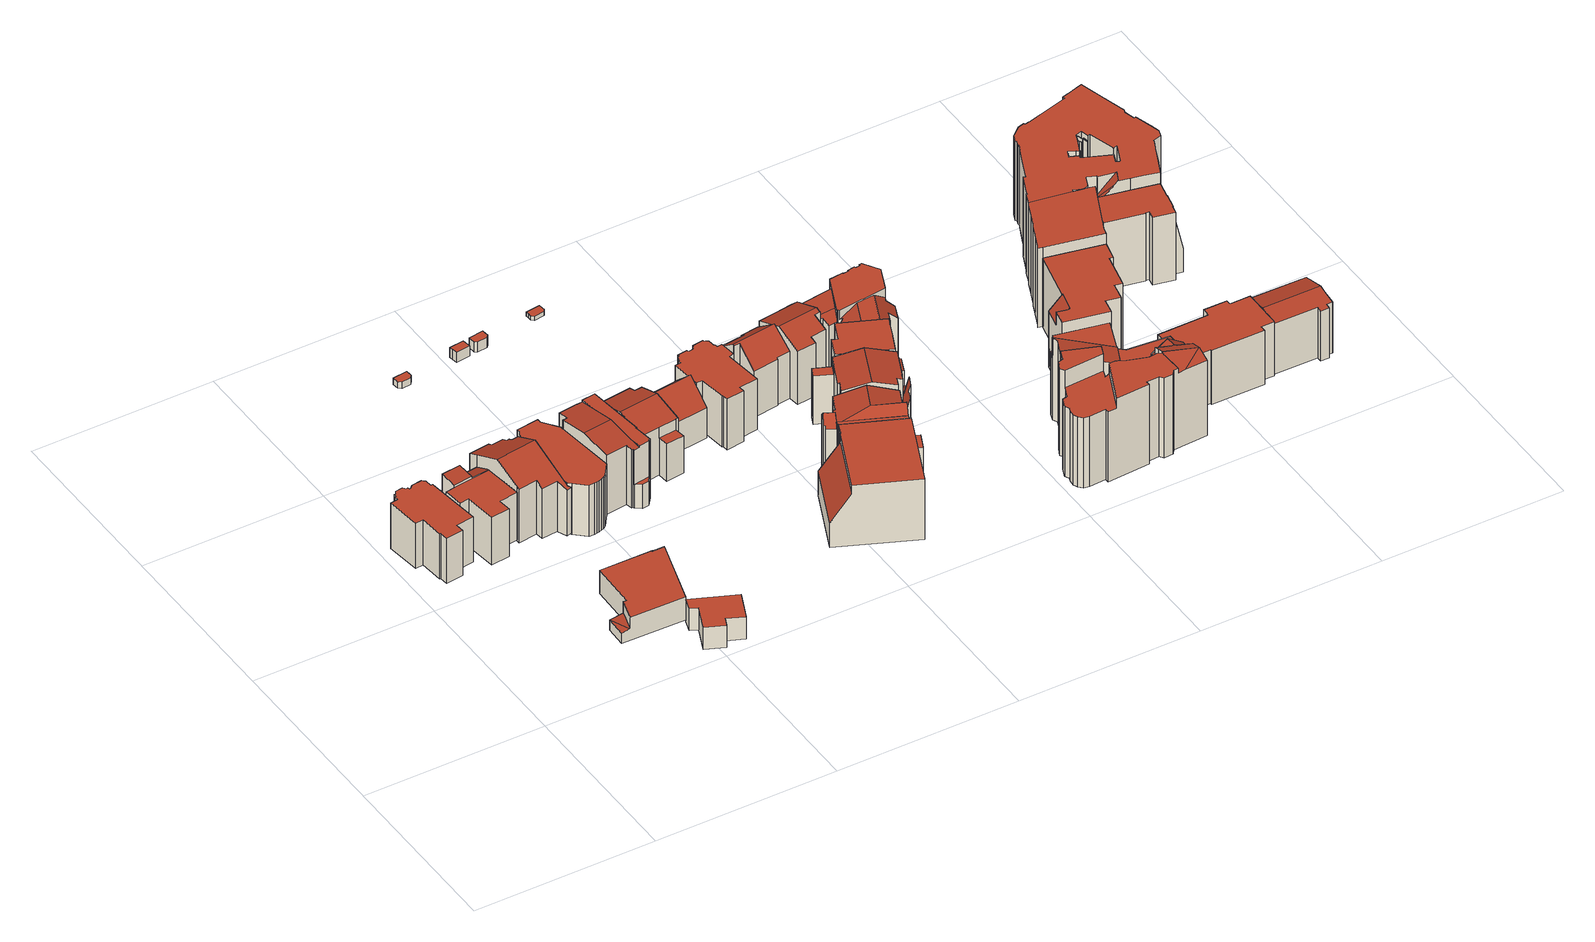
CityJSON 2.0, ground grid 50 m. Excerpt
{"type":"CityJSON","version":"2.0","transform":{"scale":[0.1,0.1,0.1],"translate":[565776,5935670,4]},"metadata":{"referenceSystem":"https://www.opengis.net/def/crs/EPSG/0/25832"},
"CityObjects":{
"building1":{"type":"Building","attributes":{"Gemeindeschluessel":"02000000","Geometrietyp2DReferenz":"3000","function":"31001_1120","roofType":"1000","measuredHeight":13.67,"storeysAboveGround":3},"geometry":[{"type":"MultiSurface","lod":"2","boundaries":[[[0,1,2,3,4,5,6,7,8,9,10,11,12,13,14,15,16,17,18,19,20,21,22,23,24]],[[25,26,27,28,29,30,31,32,33,34,35,36,37,38,39,40,41,42,43,44,45,46,47,48,49]],[[25,24,23,26]],[[26,23,22,27]],[[27,22,21,28]],[[28,21,20,29]],[[29,20,19,30]],[[30,19,18,31]],[[31,18,17,32]],[[32,17,16,33]],[[33,16,15,34]],[[34,15,14,35]],[[35,14,13,36]],[[36,13,12,37]],[[37,12,11,38]],[[38,11,10,39]],[[39,10,9,40]],[[40,9,8,41]],[[41,8,7,42]],[[42,7,6,43]],[[43,6,5,44]],[[44,5,4,45]],[[45,4,3,46]],[[46,3,2,47]],[[47,2,1,48]],[[48,1,0,49]],[[49,0,24,25]]],"semantics":{"surfaces":[{"type":"RoofSurface"},{"type":"GroundSurface"},{"type":"WallSurface"}],"values":[0,1,2,2,2,2,2,2,2,2,2,2,2,2,2,2,2,2,2,2,2,2,2,2,2,2,2]}}]},
"building2":{"type":"Building","attributes":{"Gemeindeschluessel":"02000000","Geometrietyp2DReferenz":"3000","function":"31001_1120","roofType":"1000","measuredHeight":15.52,"storeysAboveGround":3},"geometry":[{"type":"MultiSurface","lod":"2","boundaries":[[[50,51,52,53]],[[54,55,56,57]],[[58,59,60,61]],[[62,63,64,65]],[[66,53,52,67]],[[50,57,56,51]],[[61,56,55,58]],[[68,69,70,71]],[[72,70,69,73,74,75,76,77,64,63]],[[78,68,71,79,62,65,80,66,67,81,82,83]],[[66,80,77,76,54,57,50,53]],[[79,71,70,72]],[[83,82,60,59,75,74]],[[68,78,73,69]],[[78,83,74,73]],[[76,75,59,58,55,54]],[[82,81,56,61,60]],[[81,67,52,51,56]],[[62,79,72,63]],[[80,65,64,77]]],"semantics":{"surfaces":[{"type":"RoofSurface"},{"type":"WallSurface"},{"type":"GroundSurface"}],"values":[0,0,0,1,1,1,1,1,0,2,1,1,1,1,1,1,1,1,1,1]}}]},
"building3":{"type":"Building","attributes":{"Gemeindeschluessel":"02000000","Geometrietyp2DReferenz":"3000","function":"31001_3040","roofType":"1000","measuredHeight":6.99,"storeysAboveGround":2},"geometry":[{"type":"MultiSurface","lod":"2","boundaries":[[[84,85,86]],[[84,87,88,89,85]],[[87,90,91,88]],[[92,93,94,95]],[[95,94,96,97]],[[98,99,100,101,102,92,95,97]],[[96,94,93,103,104,91,90,105]],[[99,98,105,90,87,84,86]],[[104,103,102,101]],[[103,93,92,102]],[[96,105,98,97]],[[101,100,89,88,91,104]],[[100,99,86,85,89]]],"semantics":{"surfaces":[{"type":"RoofSurface"},{"type":"WallSurface"},{"type":"GroundSurface"}],"values":[0,0,1,1,1,2,0,1,1,1,1,1,1]}}]},
"building4":{"type":"Building","attributes":{"Gemeindeschluessel":"02000000","Geometrietyp2DReferenz":"3000","function":"31001_3040","roofType":"3100","measuredHeight":20.05,"storeysAboveGround":3},"geometry":[{"type":"MultiSurface","lod":"2","boundaries":[[[106,107,108,109,110,111,112,113,114,115,116,117]],[[118,117,116,119]],[[119,116,115,120]],[[120,115,114,121]],[[121,114,113,122]],[[122,113,112,123]],[[123,112,111,124]],[[124,111,110,125]],[[125,110,109,126]],[[127,106,117,118]],[[128,129,130,131]],[[131,130,132,133]],[[133,132,134,135]],[[135,134,136,137]],[[138,139,140,141]],[[141,140,142,143]],[[128,131,133,135,137,127,118,119,120,121,122,123,124,125,126,138,141,143]],[[139,138,126,109,108]],[[129,128,143,142]],[[127,137,136,107,106]],[[129,142,140,139,108,107,136,134,132,130]]],"semantics":{"surfaces":[{"type":"RoofSurface"},{"type":"WallSurface"},{"type":"GroundSurface"}],"values":[0,1,1,1,1,1,1,1,1,1,1,1,1,1,1,1,2,1,1,1,0]}}]},
"building5":{"type":"Building","attributes":{"Gemeindeschluessel":"02000000","Geometrietyp2DReferenz":"3000","function":"31001_2310","roofType":"1000","measuredHeight":6.75,"storeysAboveGround":2},"geometry":[{"type":"MultiSurface","lod":"2","boundaries":[[[144,145,146,147]],[[148,149,150,151]],[[152,153,149,148]],[[154,155,156,157]],[[158,156,155,150,149,153,146,145]],[[159,144,147,152,148,151,154,157]],[[159,157,156,158]],[[154,151,150,155]],[[144,159,158,145]],[[152,147,146,153]]],"semantics":{"surfaces":[{"type":"WallSurface"},{"type":"RoofSurface"},{"type":"GroundSurface"}],"values":[0,0,0,0,1,2,0,0,0,0]}}]},
"building6":{"type":"Building","attributes":{"name":"Johannes-Kirche","Gemeindeschluessel":"02000000","Geometrietyp2DReferenz":"3000","function":"31001_3040","roofType":"1000","measuredHeight":15.54,"storeysAboveGround":1},"geometry":[{"type":"MultiSurface","lod":"2","boundaries":[[[160,161,162,163]],[[164,165,166,167]],[[167,166,168,169]],[[170,171,172,173]],[[173,172,174,175]],[[175,174,176,177]],[[177,176,178,179]],[[179,178,180,181]],[[181,180,182,183]],[[184,185,186,187]],[[186,185,182,180,178,176,174,172,171,188,168,166,165,189,190,162,161]],[[170,173,175,177,179,181,183,184,187,160,163,191,192,164,167,169,193]],[[192,191,190,189]],[[160,187,186,161]],[[184,183,182,185]],[[170,193,188,171]],[[193,169,168,188]],[[164,192,189,165]],[[191,163,162,190]]],"semantics":{"surfaces":[{"type":"WallSurface"},{"type":"RoofSurface"},{"type":"GroundSurface"}],"values":[0,0,0,0,0,0,0,0,0,0,1,2,0,0,0,0,0,0,0]}}]},
"building7":{"type":"Building","attributes":{"Gemeindeschluessel":"02000000","Geometrietyp2DReferenz":"3000","function":"31001_1010","roofType":"1000","measuredHeight":1.92},"geometry":[{"type":"MultiSurface","lod":"2","boundaries":[[[194,195,196,197,198,199,200]],[[201,202,203,204,205,206,207]],[[207,206,195,194]],[[206,205,196,195]],[[205,204,197,196]],[[204,203,198,197]],[[203,202,199,198]],[[202,201,200,199]],[[201,207,194,200]]],"semantics":{"surfaces":[{"type":"GroundSurface"},{"type":"RoofSurface"},{"type":"WallSurface"}],"values":[0,1,2,2,2,2,2,2,2]}}]},
"building8":{"type":"Building","attributes":{"Gemeindeschluessel":"02000000","Geometrietyp2DReferenz":"3000","function":"31001_1120","roofType":"3100","measuredHeight":19.04,"storeysAboveGround":3},"geometry":[{"type":"MultiSurface","lod":"2","boundaries":[[[208,209,210,211,212,213,214,215,216]],[[217,218,219,220]],[[221,222,223,224,225,226,227,228,209,208]],[[228,229,230,231,232,233,234,235,236,237,210]],[[238,216,215,239]],[[217,214,213,218]],[[240,220,219,241]],[[242,225,224,243]],[[243,224,223,244]],[[244,223,222,245]],[[245,222,221,246]],[[247,236,235,248]],[[248,235,234,249]],[[249,234,233,250]],[[250,233,232,251]],[[251,232,231,252]],[[227,229,228]],[[210,237,211]],[[253,254,242,243,244,245,246,238,239,240,241,255,247,248,249,250,251,252]],[[256,254,253,257]],[[253,252,231,230,258,257]],[[242,254,256,259,226,225]],[[258,230,229,227,226,259]],[[238,246,221,208,216]],[[228,210,209]],[[247,255,212,211,237,236]],[[255,241,219,218,213,212]],[[240,239,215,214,217,220]],[[258,259,256,257]]],"semantics":{"surfaces":[{"type":"RoofSurface"},{"type":"WallSurface"},{"type":"GroundSurface"}],"values":[0,0,0,0,1,1,1,1,1,1,1,1,1,1,1,1,1,1,2,1,1,1,1,1,1,1,1,1,0]}}]},
"building9":{"type":"Building","attributes":{"Gemeindeschluessel":"02000000","Geometrietyp2DReferenz":"3000","function":"31001_1010","roofType":"1000","measuredHeight":3},"geometry":[{"type":"MultiSurface","lod":"2","boundaries":[[[260,261,262,263,264]],[[265,266,267,268,269]],[[269,268,261,260]],[[268,267,262,261]],[[267,266,263,262]],[[266,265,264,263]],[[265,269,260,264]]],"semantics":{"surfaces":[{"type":"GroundSurface"},{"type":"RoofSurface"},{"type":"WallSurface"}],"values":[0,1,2,2,2,2,2]}}]},
"building10":{"type":"Building","attributes":{"Gemeindeschluessel":"02000000","Geometrietyp2DReferenz":"3000","function":"31001_1010","roofType":"3100","measuredHeight":16.93,"storeysAboveGround":3},"geometry":[{"type":"MultiSurface","lod":"2","boundaries":[[[270,271,272,273]],[[274,275,276,277]],[[278,273,272,279]],[[270,280,281,271]],[[282,283,284,285]],[[286,287,288,289]],[[276,290,291,277]],[[292,275,274,293]],[[292,293,294,295,296,297,278,279,282,285,286,289]],[[287,286,285,284,298]],[[294,293,274,277,291,299]],[[292,289,288,290,276,275]],[[278,297,280,270,273]],[[282,279,272,271,281,283]],[[300,295,294,299]],[[296,295,300,301,302]],[[280,297,296,302]],[[301,300,299,291,290,288,287,298]],[[301,298,284,283,281,280,302]]],"semantics":{"surfaces":[{"type":"RoofSurface"},{"type":"WallSurface"},{"type":"GroundSurface"}],"values":[0,0,1,1,1,1,1,1,2,1,1,1,1,1,1,1,1,0,0]}}]},
"building11":{"type":"Building","attributes":{"Gemeindeschluessel":"02000000","Geometrietyp2DReferenz":"3000","function":"31001_1010","roofType":"1000","measuredHeight":3},"geometry":[{"type":"MultiSurface","lod":"2","boundaries":[[[303,304,305,306,307,308,309]],[[310,311,312,313,314,315,316]],[[316,315,304,303]],[[315,314,305,304]],[[314,313,306,305]],[[313,312,307,306]],[[312,311,308,307]],[[311,310,309,308]],[[310,316,303,309]]],"semantics":{"surfaces":[{"type":"GroundSurface"},{"type":"RoofSurface"},{"type":"WallSurface"}],"values":[0,1,2,2,2,2,2,2,2]}}]},
"building12":{"type":"Building","attributes":{"Gemeindeschluessel":"02000000","Geometrietyp2DReferenz":"3000","function":"31001_1120","roofType":"3100","measuredHeight":15.16,"storeysAboveGround":2},"geometry":[{"type":"MultiSurface","lod":"2","boundaries":[[[317,318,319,320,321]],[[322,323,324,318,317]],[[325,321,320,326]],[[326,320,319,327]],[[328,324,323,329]],[[329,323,322,330]],[[330,322,317,321,325]],[[327,319,318,324,328]],[[327,328,329,330,325,326]]],"semantics":{"surfaces":[{"type":"RoofSurface"},{"type":"WallSurface"},{"type":"GroundSurface"}],"values":[0,0,1,1,1,1,1,1,2]}}]},
"building13":{"type":"Building","attributes":{"Gemeindeschluessel":"02000000","Geometrietyp2DReferenz":"3000","function":"31001_1010","roofType":"1000","measuredHeight":1.22},"geometry":[{"type":"MultiSurface","lod":"2","boundaries":[[[331,332,333,334,335,336,337]],[[338,339,340,341,342,343,344]],[[344,343,332,331]],[[343,342,333,332]],[[342,341,334,333]],[[341,340,335,334]],[[340,339,336,335]],[[339,338,337,336]],[[338,344,331,337]]],"semantics":{"surfaces":[{"type":"GroundSurface"},{"type":"RoofSurface"},{"type":"WallSurface"}],"values":[0,1,2,2,2,2,2,2,2]}}]},
"building14":{"type":"Building","attributes":{"Gemeindeschluessel":"02000000","Geometrietyp2DReferenz":"3000","function":"31001_3050","roofType":"1000","measuredHeight":18.32,"storeysAboveGround":5},"geometry":[{"type":"MultiSurface","lod":"2","boundaries":[[[345,346,347,348]],[[349,348,347,350]],[[345,351,352,346]],[[353,354,355,356]],[[356,355,357,358]],[[359,360,351,345,348,349]],[[359,349,350,361,353,356,358]],[[360,359,358,357]],[[354,353,361,362]],[[361,350,347,346,352,362]],[[354,362,352,351,360,357,355]]],"semantics":{"surfaces":[{"type":"RoofSurface"},{"type":"WallSurface"},{"type":"GroundSurface"}],"values":[0,1,1,1,1,1,2,1,1,1,0]}}]},
"building15":{"type":"Building","attributes":{"Gemeindeschluessel":"02000000","Geometrietyp2DReferenz":"3000","function":"31001_1120","roofType":"1000","measuredHeight":15.36,"storeysAboveGround":3},"geometry":[{"type":"MultiSurface","lod":"2","boundaries":[[[363,364,365,366,367,368,369,370,371,372,373,374,375,376,377,378,379,380,381,382,383,384,385,386,387,388,389,390,391,392,393,394,395,396,397]],[[398,399,400,401,402,403,404,405,406,407,408,409,410,411,412,413,414,415,416,417,418,419,420,421,422,423,424,425,426,427,428,429,430,431,432]],[[398,397,396,399]],[[399,396,395,400]],[[400,395,394,401]],[[401,394,393,402]],[[402,393,392,403]],[[403,392,391,404]],[[404,391,390,405]],[[405,390,389,406]],[[406,389,388,407]],[[407,388,387,408]],[[408,387,386,409]],[[409,386,385,410]],[[410,385,384,411]],[[411,384,383,412]],[[412,383,382,413]],[[413,382,381,414]],[[414,381,380,415]],[[415,380,379,416]],[[416,379,378,417]],[[417,378,377,418]],[[418,377,376,419]],[[419,376,375,420]],[[420,375,374,421]],[[421,374,373,422]],[[422,373,372,423]],[[423,372,371,424]],[[424,371,370,425]],[[425,370,369,426]],[[426,369,368,427]],[[427,368,367,428]],[[428,367,366,429]],[[429,366,365,430]],[[430,365,364,431]],[[431,364,363,432]],[[432,363,397,398]]],"semantics":{"surfaces":[{"type":"RoofSurface"},{"type":"GroundSurface"},{"type":"WallSurface"}],"values":[0,1,2,2,2,2,2,2,2,2,2,2,2,2,2,2,2,2,2,2,2,2,2,2,2,2,2,2,2,2,2,2,2,2,2,2,2]}}]},
"building16":{"type":"Building","attributes":{"Gemeindeschluessel":"02000000","Geometrietyp2DReferenz":"3000","function":"31001_1120","roofType":"3100","measuredHeight":19.15,"storeysAboveGround":4},"geometry":[{"type":"MultiSurface","lod":"2","boundaries":[[[433,434,435,436,437,438,439]],[[437,440,441,442,443,444,438]],[[445,446,447,448,449]],[[450,451,452,453,454,455]],[[453,456,457,454]],[[458,459,460,461]],[[462,434,433,463]],[[463,433,439,464]],[[465,444,443,466]],[[466,443,442,467]],[[455,448,447,450]],[[468,446,445,469]],[[469,445,449,470]],[[435,471,436]],[[440,472,441]],[[473,474,475,476]],[[477,478,457,479]],[[479,457,456,480]],[[481,482,483,484]],[[485,460,459,486]],[[487,468,469,470,488,462,463,464,465,466,467,489,473,476,481,484,477,479,480,485,486]],[[488,470,449,448,455]],[[485,480,456,461,460]],[[478,477,484,483]],[[481,476,475,490,482]],[[487,486,459,458,452,451]],[[458,461,456,453,452]],[[474,473,489,491]],[[468,487,451,450,447,446]],[[489,467,442,441,472,491]],[[462,488,455,471,435,434]],[[440,437,436]],[[465,464,439,438,444]],[[454,457,478,483,482,490]],[[454,490,475,474,491,472,440,436,471,455]]],"semantics":{"surfaces":[{"type":"RoofSurface"},{"type":"WallSurface"},{"type":"GroundSurface"}],"values":[0,0,0,0,0,0,1,1,1,1,1,1,1,1,1,1,1,1,1,1,2,1,1,1,1,1,1,1,1,1,1,1,1,0,0]}}]},
"building17":{"type":"Building","attributes":{"Gemeindeschluessel":"02000000","Geometrietyp2DReferenz":"3000","function":"31001_1010","roofType":"3100","measuredHeight":18.79,"storeysAboveGround":3},"geometry":[{"type":"MultiSurface","lod":"2","boundaries":[[[492,493,494,495,496,497,498]],[[499,500,501,502,503,504,505,498,497]],[[506,495,494,507]],[[507,494,493,508]],[[508,493,492,509]],[[510,496,495,506]],[[511,505,504,512]],[[512,504,503,513]],[[513,503,502,514]],[[514,502,501,515]],[[515,501,500,516]],[[516,500,499,517]],[[509,492,498,505,511]],[[517,499,497,496,510]],[[517,510,506,507,508,509,511,512,513,514,515,516]]],"semantics":{"surfaces":[{"type":"RoofSurface"},{"type":"WallSurface"},{"type":"GroundSurface"}],"values":[0,0,1,1,1,1,1,1,1,1,1,1,1,1,2]}}]},
"building18":{"type":"Building","attributes":{"Gemeindeschluessel":"02000000","Geometrietyp2DReferenz":"3000","function":"31001_1120","roofType":"3100","measuredHeight":19.73,"storeysAboveGround":3},"geometry":[{"type":"MultiSurface","lod":"2","boundaries":[[[518,519,520,521]],[[522,523,524,525,526,527,528]],[[526,529,530,531,532]],[[530,533,534,531]],[[535,521,520,536]],[[537,538,539,540]],[[540,539,541,542]],[[518,543,544,519]],[[545,546,547,548]],[[548,547,549,550]],[[550,549,551,552]],[[526,525,529]],[[553,524,523,554]],[[554,523,522,555]],[[526,532,527]],[[556,557,534,533,558,536,520,519,544]],[[553,554,555,545,548,550,552,537,540,542,559,535,536,558]],[[560,528,527,532,531,534,557]],[[553,558,533,530,529,525,524]],[[545,555,522,528,560,546]],[[537,552,551,561,538]],[[562,559,542,541]],[[535,559,562,543,518,521]],[[561,551,549,547,546,560,557,556]],[[561,556,544,543,562,541,539,538]]],"semantics":{"surfaces":[{"type":"RoofSurface"},{"type":"WallSurface"},{"type":"GroundSurface"}],"values":[0,0,0,0,1,1,1,1,1,1,1,1,1,1,1,1,2,1,1,1,1,1,1,0,0]}}]},
"building19":{"type":"Building","attributes":{"Gemeindeschluessel":"02000000","Geometrietyp2DReferenz":"3000","function":"31001_1010","roofType":"3100","measuredHeight":18.98,"storeysAboveGround":2},"geometry":[{"type":"MultiSurface","lod":"2","boundaries":[[[563,564,565,566]],[[567,566,565,568]],[[563,569,570,564]],[[571,570,572,573]],[[574,575,576,577]],[[577,576,578,579]],[[579,578,580,581]],[[581,580,582,583]],[[583,582,584,585]],[[586,587,588,567,568,571,573,574,577,579,581,583,585]],[[589,590,587,586,591]],[[574,573,572,592,575]],[[567,588,569,563,566]],[[571,568,565,564,570]],[[591,586,585,584]],[[569,588,587,590]],[[589,591,584,582,580,578,576,575,592]],[[589,592,572,570,569,590]]],"semantics":{"surfaces":[{"type":"RoofSurface"},{"type":"WallSurface"},{"type":"GroundSurface"}],"values":[0,1,1,1,1,1,1,1,1,2,1,1,1,1,1,1,0,0]}}]},
"building20":{"type":"Building","attributes":{"Gemeindeschluessel":"02000000","Geometrietyp2DReferenz":"3000","function":"31001_2010","roofType":"1000","measuredHeight":17.96,"storeysAboveGround":4},"geometry":[{"type":"MultiSurface","lod":"2","boundaries":[[[593,594,595,596]],[[597,598,599,600]],[[601,602,603,604]],[[604,603,605,606]],[[606,605,607,608]],[[608,607,609,610]],[[610,609,611,612]],[[595,611,613,596]],[[614,594,593,615]],[[616,597,600,601,604,606,608,610,612,614,615]],[[616,615,593,596,613,617]],[[614,612,611,595,594]],[[598,597,616,617]],[[602,601,600,599]],[[602,599,598,617,613,611,609,607,605,603]]],"semantics":{"surfaces":[{"type":"RoofSurface"},{"type":"WallSurface"},{"type":"GroundSurface"}],"values":[0,1,1,1,1,1,1,1,1,2,1,1,1,1,0]}}]},
"building21":{"type":"Building","attributes":{"Gemeindeschluessel":"02000000","Geometrietyp2DReferenz":"3000","function":"31001_2010","roofType":"1000","measuredHeight":18.02,"storeysAboveGround":3},"geometry":[{"type":"MultiSurface","lod":"2","boundaries":[[[618,619,620,621]],[[622,623,619,618]],[[624,625,626,627,623,622]],[[628,629,630,631,632,633]],[[634,635,636,637,638,639,640,641,642,643,644,645,646,647,648]],[[649,650,629,628]],[[651,626,625,652]],[[652,625,624,574]],[[608,633,632,653]],[[653,632,631,654]],[[655,644,643,656]],[[656,643,642,657]],[[657,642,641,658]],[[658,641,640,659]],[[659,640,639,660]],[[660,639,638,661]],[[661,638,637,662]],[[662,637,636,663]],[[663,636,635,664]],[[665,647,646,666]],[[667,668,669,670]],[[670,669,671,672]],[[672,671,673,674]],[[674,673,675,610]],[[676,677,678,679]],[[680,676,679,667,670,672,674,610,608,653,654,665,666,651,652,574,573,655,656,657,658,659,660,661,662,663,664]],[[573,574,624,622,618,621]],[[608,610,675,649,628,633]],[[646,645,620,619,623,627]],[[634,648,630,629,650,681]],[[668,667,679,678]],[[677,676,680,682]],[[680,664,635,634,681,682]],[[665,654,631,630,648,647]],[[651,666,646,627,626]],[[655,573,621,620,645,644]],[[677,682,681,650,649,675,673,671,669,668,678]]],"semantics":{"surfaces":[{"type":"RoofSurface"},{"type":"WallSurface"},{"type":"GroundSurface"}],"values":[0,0,0,0,0,0,1,1,1,1,1,1,1,1,1,1,1,1,1,1,1,1,1,1,1,2,1,1,1,1,1,1,1,1,1,1,0]}}]},
"building22":{"type":"Building","attributes":{"Gemeindeschluessel":"02000000","Geometrietyp2DReferenz":"3000","function":"31001_1120","roofType":"1000","measuredHeight":26.38,"storeysAboveGround":6},"geometry":[{"type":"MultiSurface","lod":"2","boundaries":[[[683,684,685,686,687,688,689,690,691,692,693,694,695,696,697,698,699]],[[700,701,702]],[[703,704,705,706,707,708]],[[709,710,711,712,713,714,715,716,717,718,719,720,721,722,723,724,725,726]],[[727,728,729]],[[730,731,732,733]],[[733,732,734,735]],[[721,736,737,722]],[[717,699,698,718]],[[738,697,696,739]],[[739,696,695,740]],[[740,695,694,741]],[[741,694,693,742]],[[729,692,691,727]],[[690,689,743]],[[744,688,687,745]],[[745,687,686,746]],[[746,686,685,747]],[[747,685,684,748]],[[748,684,683,749]],[[704,750,705]],[[701,751,752,753]],[[727,691,753,752,754,728]],[[690,753,691]],[[755,707,706,756]],[[757,726,725,758]],[[758,725,724,759]],[[759,724,723,760]],[[761,720,719,762]],[[763,716,715,764]],[[764,715,714,765]],[[765,714,713,766]],[[766,713,712,767]],[[767,712,711,768]],[[768,711,710,769]],[[769,710,709,770]],[[770,709,726,757]],[[771,772,773,774]],[[775,729,728,776]],[[744,745,746,747,748,749,763,764,765,766,767,768,769,770,757,758,759,760,730,733,735,771,774,761,762,738,739,740,741,742,775,776,777,755,756,778]],[[736,721,720,761,774,773]],[[744,778,700,702,743,689,688]],[[708,707,755,777,779]],[[778,756,706,705,750,751,701,700]],[[777,776,728,754,780,781,779]],[[782,781,780]],[[704,703,782]],[[763,749,683,699,717,716]],[[775,742,693,692,729]],[[738,762,719,718,698,697]],[[730,760,723,722,737,731]],[[772,771,735,734]],[[690,743,702,701,753]],[[704,782,780,754,752,751,750]],[[781,782,703,708,779]],[[772,734,732,731,737,736,773]]],"semantics":{"surfaces":[{"type":"RoofSurface"},{"type":"WallSurface"},{"type":"GroundSurface"}],"values":[0,0,0,0,0,1,1,1,1,1,1,1,1,1,1,1,1,1,1,1,1,1,1,1,1,1,1,1,1,1,1,1,1,1,1,1,1,1,1,2,1,1,1,1,1,1,1,1,1,1,1,1,0,0,0,0]}}]},
"building23":{"type":"Building","attributes":{"Gemeindeschluessel":"02000000","Geometrietyp2DReferenz":"3000","function":"31001_1120","roofType":"1000","measuredHeight":24.93,"storeysAboveGround":4},"geometry":[{"type":"MultiSurface","lod":"2","boundaries":[[[783,784,785,786,787,788,789]],[[790,791,792,793,794,795,796,797]],[[798,799,791,790]],[[800,789,788,801]],[[801,788,787,802]],[[797,786,785,790]],[[790,785,784,803]],[[804,783,789,800]],[[805,796,795,806]],[[806,795,794,807]],[[807,794,793,808]],[[808,793,792,809]],[[810,811,812,813]],[[813,812,814,815]],[[804,800,801,802,805,806,807,808,809,816,817,818,810,813,815]],[[811,810,818,819]],[[819,818,817,820]],[[817,816,799,798,820]],[[816,809,792,791,799]],[[804,815,814,803,784,783]],[[805,802,787,786,797,796]],[[819,820,798,790,803,814,812,811]]],"semantics":{"surfaces":[{"type":"RoofSurface"},{"type":"WallSurface"},{"type":"GroundSurface"}],"values":[0,0,0,1,1,1,1,1,1,1,1,1,1,1,2,1,1,1,1,1,1,0]}}]},
"building24":{"type":"Building","attributes":{"Gemeindeschluessel":"02000000","Geometrietyp2DReferenz":"3000","function":"31001_1120","roofType":"1000","measuredHeight":21.2,"storeysAboveGround":6},"geometry":[{"type":"MultiSurface","lod":"2","boundaries":[[[821,822,823,824,825]],[[825,826,821]],[[827,823,822,828]],[[828,822,821]],[[829,830,831,832]],[[832,831,833,834]],[[835,836,837,838]],[[839,840,833,831,830,841,837,836,842,843,827,828,821,826,844]],[[845,829,832,834,846,847,848,849,850,851,835,838]],[[848,847,839,844]],[[835,851,842,836]],[[845,838,837,841]],[[829,845,841,830]],[[846,834,833,840]],[[851,850,843,842]],[[847,846,840,839]],[[850,849,824,823,827,843]],[[849,848,844,826,825,824]]],"semantics":{"surfaces":[{"type":"RoofSurface"},{"type":"WallSurface"},{"type":"GroundSurface"}],"values":[0,1,1,1,1,1,1,0,2,1,1,1,1,1,1,1,1,1]}}]},
"building25":{"type":"Building","attributes":{"Gemeindeschluessel":"02000000","Geometrietyp2DReferenz":"3000","function":"31001_1010","roofType":"1000","measuredHeight":16.27,"storeysAboveGround":5},"geometry":[{"type":"MultiSurface","lod":"2","boundaries":[[[852,853,854,855]],[[855,854,856,857]],[[857,856,858,859]],[[859,858,860,861]],[[862,863,864,865]],[[865,864,866,867]],[[868,869,870,871]],[[871,870,872,873]],[[873,872,874,875]],[[875,874,876,877]],[[877,876,853,852]],[[878,866,864,863,879,860,858,856,854,853,876,874,872,870,869]],[[862,865,867,880,868,871,873,875,877,852,855,857,859,861,881]],[[868,880,878,869]],[[880,867,866,878]],[[862,881,879,863]],[[881,861,860,879]]],"semantics":{"surfaces":[{"type":"WallSurface"},{"type":"RoofSurface"},{"type":"GroundSurface"}],"values":[0,0,0,0,0,0,0,0,0,0,0,1,2,0,0,0,0]}}]},
"building26":{"type":"Building","attributes":{"Gemeindeschluessel":"02000000","Geometrietyp2DReferenz":"3000","function":"31001_1120","roofType":"1000","measuredHeight":24.07,"storeysAboveGround":6},"geometry":[{"type":"MultiSurface","lod":"2","boundaries":[[[882,883,884,885]],[[886,887,888,889]],[[890,891,887,886]],[[892,893,894,895]],[[895,894,896,897]],[[898,899,900,901]],[[901,900,902,903]],[[903,902,904,905]],[[906,907,908,909]],[[884,910,911,885]],[[912,913,914,915]],[[915,914,916,917]],[[917,916,918,919]],[[919,918,920,921]],[[921,920,922,923]],[[923,922,924,925]],[[925,924,926,927]],[[928,929,930,931]],[[932,883,882,933]],[[934,935,936,937]],[[912,915,917,919,921,923,925,927,938,939,934,937,890,886,889,940,892,895,897,898,901,903,905,906,909,928,931,941,932,933]],[[936,935,942,943,944,908,907,904,902,900,899,896,894,893,945,888,887,891]],[[912,933,882,885,911,913]],[[932,941,946,910,884,883]],[[946,941,931,930]],[[928,909,908,944,947,929]],[[904,907,906,905]],[[938,927,926,948,943]],[[947,944,943,948]],[[896,899,898,897]],[[936,891,890,937]],[[942,935,934,939]],[[943,942,939,938]],[[945,893,892,940]],[[888,945,940,889]],[[947,948,926,924,922,920,918,916,914,913,911,910,946,930,929]]],"semantics":{"surfaces":[{"type":"RoofSurface"},{"type":"WallSurface"},{"type":"GroundSurface"}],"values":[0,1,1,1,1,1,1,1,1,1,1,1,1,1,1,1,1,1,1,1,2,0,1,1,1,1,1,1,1,1,1,1,1,1,1,0]}}]},
"building27":{"type":"Building","attributes":{"Gemeindeschluessel":"02000000","Geometrietyp2DReferenz":"3000","function":"31001_1120","roofType":"1000","measuredHeight":26.5,"storeysAboveGround":6},"geometry":[{"type":"MultiSurface","lod":"2","boundaries":[[[949,950,951]],[[952,953,954]],[[955,953,952]],[[955,956,953]],[[903,957,958,959]],[[959,958,960,961]],[[909,962,963,964]],[[964,963,965,906]],[[905,966,957,903]],[[967,968,969,970]],[[971,972,973,974]],[[975,976,977,978]],[[978,977,979,980]],[[980,979,981,982]],[[982,981,983,984]],[[984,983,985,986]],[[986,985,987,988]],[[988,987,989,990]],[[990,989,991,992]],[[992,991,993,994]],[[956,995,953]],[[996,997,998,999]],[[1000,1001,1002]],[[1003,1004,1005,1006]],[[1007,1008,1009,1010]],[[1011,1012,1013,1014]],[[1004,954,953]],[[1015,952,954,1004,1003]],[[1016,955,952,1015]],[[1000,1017,1018]],[[1018,1017,1019,1020]],[[1021,1022,1023,1024]],[[1024,1023,1025,1026]],[[1026,1025,1027,1028]],[[1028,1027,1029,1030]],[[1031,1032,1033,1034]],[[1034,1033,1035,1036]],[[1037,1038,1039,1040]],[[1040,1039,1041,1042]],[[1042,1041,1043,1044]],[[1044,1043,1045,1046]],[[1046,1045,1047,1048]],[[1048,1047,1049,1050]],[[1050,1049,1051,1052]],[[1053,1054,1055,1056]],[[1056,1055,1057,1058]],[[1058,1057,1059,1060]],[[1060,1059,1061,1062]],[[1062,1061,1063,1064]],[[1064,1063,1065,1066]],[[1066,1065,1067,1068]],[[1068,1067,1015,1069]],[[1070,1071,928,1072,1020,1019,949,951,1073]],[[931,1074,1075,1076,1052,1051,1077,1078,1079,1080]],[[1081,1082,1083,1084,1085,1086,1087,1088,1089,1090,1091,1092]],[[1050,1052,1076,1075,1074,931,1093,928,1071,1070,1073,1094,1095,1096,1097,1098,1099,1100,1101,909,964,906,1102,905,903,959,961,1103,967,970,1104,1105,975,978,980,982,984,986,988,990,992,994,1106,1011,1014,1107,1108,1109,1110,1037,1040,1042,1044,1046,1048],[1111,1112,1113,1114,1031,1034,1036,1115,1116,1117,1118,1119,1021,1024,1026,1028,1030,1120,1053,1056,1058,1060,1062,1064,1066,1068,1069,1121,1007,1010,1122,996,999,1123,971,974,1124,1091,1090,1089,1088,1087,1086,1125,1126,1127,1128,1129,1130,1131]],[[966,1132,965,963,962,1133,1134,1135,1136,1137,1138,1001,1000,1018,1020,1072,1139,1080,1079,1078,1077,1051,1049,1047,1045,1043,1041,1039,1038,1140,1141,1142,1143,1013,1012,1144,993,991,989,987,985,983,981,979,977,976,1145,1146,969,968,1147,960,958,957],[1148,998,997,1149,1009,1008,1005,1004,953,995,1150,1151,1029,1027,1025,1023,1022,1152,1153,1154,1155,1156,1035,1033,1032,1157,1158,1159,1160,1161,1162,1163,1164,1165,1166,1167,1085,1084,1083,1082,1081,1092,1168,973,972]],[[969,1146,1145,976,975,1105,1104,970]],[[951,950,1002,1001,1138,1096,1095,1094,1073]],[[1121,1069,1015,1006,1005,1008,1007]],[[1013,1143,1142,1141,1109,1108,1107,1014]],[[1117,1116,1115,1036,1035,1156,1155,1154]],[[1153,1152,1022,1021,1119,1118,1117,1154]],[[1114,1113,1112,1159,1158,1157,1032,1031]],[[1164,1163,1162,1161,1131,1130,1129,1128]],[[1112,1111,1131,1161,1160,1159]],[[1165,1164,1128,1127,1126,1166]],[[1126,1125,1086,1085,1167,1166]],[[1140,1038,1037,1110,1109,1141]],[[1169,1054,1053,1120,1030,1029,1151]],[[1169,1151,1150,995,956,955,1016]],[[1093,931,1080,1139,1072,928]],[[1100,1099,1098,1136,1135,1134]],[[1097,1096,1138,1137,1136,1098]],[[1009,1149,997,996,1122,1010]],[[993,1144,1012,1011,1106,994]],[[971,1123,999,998,1148,972]],[[1091,1124,974,973,1168,1092]],[[1102,906,965,1132,966,905]],[[909,1101,1100,1134,1133,962]],[[960,1147,968,967,1103,961]],[[1015,1067,1065,1063,1061,1059,1057,1055,1054,1169,1016,1015,1003,1006]],[[949,1019,1017,1000,1002,950]]],"semantics":{"surfaces":[{"type":"RoofSurface"},{"type":"WallSurface"},{"type":"GroundSurface"}],"values":[0,0,0,0,1,1,1,1,1,1,1,1,1,1,1,1,1,1,1,1,1,1,1,1,1,1,1,1,1,1,1,1,1,1,1,1,1,1,1,1,1,1,1,1,1,1,1,1,1,1,1,1,1,1,1,2,0,1,1,1,1,1,1,1,1,1,1,1,1,1,1,1,1,1,1,1,1,1,1,1,1,0,0]}}]},
"building28":{"type":"Building","attributes":{"Gemeindeschluessel":"02000000","Geometrietyp2DReferenz":"3000","function":"31001_1010","roofType":"3100","measuredHeight":16.68,"storeysAboveGround":3},"geometry":[{"type":"MultiSurface","lod":"2","boundaries":[[[1170,1171,1172,1173,1174]],[[1175,1176,1177,1178]],[[1178,1177,1179,1180]],[[1180,1179,1181,1182]],[[1182,1181,1183,1184]],[[1184,1183,1185,1186]],[[1187,1173,1172,1188]],[[1188,1172,1171,1189]],[[1190,1187,1188,1189,1175,1178,1180,1182,1184,1186]],[[1174,1173,1187,1190,1191]],[[1191,1190,1186,1185]],[[1175,1189,1171,1170,1176]],[[1191,1185,1183,1181,1179,1177,1176,1170,1174]]],"semantics":{"surfaces":[{"type":"RoofSurface"},{"type":"WallSurface"},{"type":"GroundSurface"}],"values":[0,1,1,1,1,1,1,1,2,1,1,1,0]}}]}
},
"vertices":[
[14,606,195],[35,608,195],[42,544,195],[45,544,195],[48,521,195],[95,526,195],[92,550,195],[142,556,195],[123,709,195],[118,709,195],[116,728,195],[108,735,195],[80,732,195],[72,724,195],[68,723,195],[67,729,195],[62,728,195],[56,736,195],[36,733,195],[31,724,195],[26,724,195],[27,716,195],[23,716,195],[24,704,195],[3,701,195],[3,701,58],[24,704,58],[23,716,58],[27,716,58],[26,724,58],[31,724,58],[36,733,58],[56,736,58],[62,728,58],[67,729,58],[68,723,58],[72,724,58],[80,732,58],[108,735,58],[116,728,58],[118,709,58],[123,709,58],[142,556,58],[92,550,58],[95,526,58],[48,521,58],[45,544,58],[42,544,58],[35,608,58],[14,606,58],
[156,720,122],[208,726,122],[203,759,122],[152,753,122],[161,674,200],[214,681,200],[208,726,205],[156,720,205],[214,681,196],[265,687,196],[259,732,174],[208,726,174],[143,617,50],[143,617,194],[136,670,194],[136,670,50],[152,753,50],[203,759,50],[231,539,50],[231,539,194],[179,533,194],[179,533,50],[168,620,194],[226,575,194],[278,582,194],[265,687,194],[161,674,194],[162,674,194],[226,575,50],[168,620,50],[162,674,50],[208,726,50],[259,732,50],[278,582,50],
[319,140,71],[299,197,66],[297,140,66],[320,140,71],[337,198,71],[299,198,66],[320,140,105],[337,198,105],[493,325,35],[493,325,105],[493,323,105],[493,323,35],[526,323,105],[526,323,35],[471,137,35],[297,140,35],[299,198,35],[346,198,35],[350,327,35],[350,327,105],[346,198,105],[471,137,105],
[259,732,211],[268,656,247],[382,670,247],[375,725,221],[374,735,216],[356,733,216],[354,743,211],[348,742,211],[346,759,203],[313,755,203],[312,767,197],[256,760,197],[256,760,46],[312,767,46],[313,755,46],[346,759,46],[348,742,46],[354,743,46],[356,733,46],[374,735,46],[375,725,46],[259,732,46],[377,564,46],[377,564,197],[334,559,197],[334,559,46],[331,581,208],[331,581,46],[279,574,208],[279,574,46],[278,582,211],[278,582,46],[396,548,46],[396,548,188],[403,541,185],[403,541,46],[389,537,184],[389,537,46],
[503,4,31],[503,4,98],[452,26,98],[452,26,31],[461,103,31],[461,103,98],[471,137,98],[471,137,31],[481,94,31],[481,94,98],[592,85,31],[592,85,98],[559,7,98],[559,7,31],[513,27,98],[513,27,31],
[375,725,42],[375,725,197],[398,768,197],[398,768,42],[459,775,42],[459,775,197],[490,733,197],[490,733,42],[491,725,197],[491,725,42],[487,526,42],[487,526,197],[480,521,197],[480,521,42],[472,518,197],[472,518,42],[464,515,197],[464,515,42],[457,514,197],[457,514,42],[450,513,197],[450,513,42],[435,513,197],[435,513,42],[403,541,42],[403,541,197],[396,548,197],[396,548,42],[511,560,197],[458,785,197],[397,777,197],[397,777,42],[458,785,42],[511,560,42],
[364,1205,51],[340,1202,51],[331,1209,51],[329,1226,51],[369,1231,51],[370,1221,51],[371,1213,51],[371,1213,70],[370,1221,70],[369,1231,70],[329,1226,70],[331,1209,70],[340,1202,70],[364,1205,70],
[501,647,234],[582,657,234],[573,725,224],[568,764,219],[551,762,219],[551,763,219],[500,756,219],[504,726,223],[491,725,223],[500,756,117],[551,763,117],[547,799,117],[495,793,117],[511,560,222],[571,568,222],[574,550,219],[578,550,219],[579,547,219],[579,546,219],[595,548,219],[590,589,224],[595,548,224],[624,552,224],[625,552,224],[624,556,224],[629,557,224],[622,610,224],[624,610,224],[605,769,224],[568,764,224],[491,725,43],[504,726,43],[495,793,43],[547,799,43],[579,547,43],[578,550,43],[574,550,43],[571,568,43],[511,560,43],[605,769,43],[624,610,43],[622,610,43],[629,557,43],[624,556,43],[625,552,43],[613,537,43],[596,535,43],[551,762,43],[596,535,116],[613,537,116],[624,552,116],[579,546,116],
[541,1227,47],[501,1222,47],[499,1237,47],[498,1247,47],[537,1251,47],[537,1251,77],[498,1247,77],[499,1237,77],[501,1222,77],[541,1227,77],
[669,777,116],[710,782,116],[705,819,116],[664,814,116],[696,592,156],[746,598,156],[742,626,156],[693,620,156],[664,814,43],[705,819,43],[669,777,188],[710,782,188],[712,762,43],[712,762,194],[732,764,194],[732,764,43],[749,628,43],[749,628,188],[742,627,188],[742,627,43],[742,626,188],[693,620,188],[746,598,43],[696,592,43],[693,621,43],[639,614,43],[620,771,43],[669,777,43],[739,706,212],[693,621,188],[639,614,188],[630,693,212],[620,771,188],
[593,1234,46],[565,1231,46],[558,1236,46],[556,1255,46],[596,1260,46],[597,1250,46],[598,1241,46],[598,1241,76],[597,1250,76],[596,1260,76],[556,1255,76],[558,1236,76],[565,1231,76],[593,1234,76],
[737,721,202],[849,735,202],[842,793,145],[841,797,141],[730,783,141],[745,660,141],[856,673,141],[852,712,179],[730,783,50],[841,797,50],[842,793,50],[852,712,50],[856,673,50],[745,660,50],
[762,1255,56],[734,1251,56],[727,1257,56],[726,1266,56],[725,1275,56],[764,1280,56],[767,1262,56],[767,1262,68],[764,1280,68],[725,1275,68],[726,1266,68],[727,1257,68],[734,1251,68],[762,1255,68],
[953,177,183],[1031,357,183],[983,378,102],[905,198,102],[905,198,28],[983,378,28],[953,177,211],[1031,357,211],[1045,387,28],[1045,387,211],[1199,320,211],[1199,320,28],[1203,318,211],[1203,318,28],[1112,108,28],[1112,108,211],[1032,357,28],[1032,357,211],
[852,712,192],[868,714,192],[877,639,192],[880,639,192],[882,623,192],[931,629,192],[929,645,192],[981,651,192],[968,757,192],[982,759,192],[977,804,192],[963,802,192],[962,811,192],[959,811,192],[957,831,192],[955,831,192],[951,835,192],[946,836,192],[946,839,192],[916,835,192],[916,833,192],[912,829,192],[910,824,192],[899,822,192],[895,823,192],[894,827,192],[868,824,192],[869,820,192],[863,816,192],[862,809,192],[860,808,192],[860,804,192],[857,803,192],[858,795,192],[842,793,192],[842,793,38],[858,795,38],[857,803,38],[860,804,38],[860,808,38],[862,809,38],[863,816,38],[869,820,38],[868,824,38],[894,827,38],[895,823,38],[899,822,38],[910,824,38],[912,829,38],[916,833,38],[916,835,38],[946,839,38],[946,836,38],[951,835,38],[955,831,38],[957,831,38],[959,811,38],[962,811,38],[963,802,38],[977,804,38],[982,759,38],[968,757,38],[981,651,38],[929,645,38],[931,629,38],[882,623,38],[880,639,38],[877,639,38],[868,714,38],[852,712,38],
[1033,427,185],[1030,421,178],[1053,410,178],[1058,421,190],[1064,435,206],[1038,447,206],[1029,428,185],[1070,450,190],[1075,461,178],[1052,471,178],[1049,465,185],[1046,466,185],[1045,387,199],[1199,320,199],[1209,342,199],[1054,410,199],[1044,387,199],[1209,342,190],[1210,345,193],[1211,345,193],[1221,368,217],[1142,402,217],[1054,410,190],[1229,388,195],[1231,393,190],[1211,345,96],[1243,331,96],[1262,374,96],[1229,388,96],[1030,421,25],[1033,427,25],[1029,428,25],[1046,466,25],[1049,465,25],[1052,471,25],[1199,320,25],[1045,387,25],[1044,387,25],[1053,410,190],[1075,461,190],[1099,504,25],[1099,504,191],[1118,496,198],[1118,496,25],[1225,396,25],[1225,396,192],[1231,393,25],[1229,388,25],[1242,442,25],[1242,442,193],[1245,441,192],[1245,441,25],[1262,374,25],[1243,331,25],[1210,345,25],[1054,410,25],[1079,459,25],[1173,472,217],[1079,459,191],
[1096,837,171],[1046,830,171],[1047,817,182],[976,809,182],[977,804,185],[982,760,220],[1104,775,220],[982,759,219],[983,757,217],[998,758,217],[1002,700,171],[1073,709,171],[1072,712,174],[1111,717,174],[976,809,32],[1047,817,32],[1046,830,32],[1096,837,32],[977,804,32],[1111,717,32],[1072,712,32],[1073,709,32],[1002,700,32],[998,758,32],[983,757,32],[982,759,32],
[1154,590,175],[1166,616,175],[1121,635,175],[1110,609,175],[1290,466,129],[1301,491,129],[1305,489,147],[1318,518,148],[1307,523,98],[1296,528,45],[1272,474,45],[1318,518,98],[1324,532,104],[1301,541,104],[1296,528,98],[1329,545,98],[1307,554,98],[1110,609,28],[1121,635,28],[1118,496,28],[1118,496,205],[1130,523,205],[1130,523,28],[1126,524,204],[1126,524,28],[1154,590,204],[1166,616,204],[1271,474,28],[1271,474,204],[1265,459,204],[1265,459,28],[1252,465,208],[1252,465,28],[1242,442,208],[1242,442,28],[1305,489,28],[1301,491,28],[1290,466,28],[1236,585,225],[1307,554,204],[1329,545,28],[1155,590,28],[1272,474,204],[1185,467,225],[1155,590,204],
[1144,838,111],[1192,844,111],[1188,871,111],[1141,865,111],[1141,865,32],[1188,871,32],[1144,838,193],[1192,844,193],[1192,844,32],[1210,846,193],[1210,846,32],[1220,765,32],[1220,765,219],[1221,760,217],[1221,760,32],[1204,758,217],[1204,758,32],[1209,716,200],[1209,716,32],[1165,710,200],[1165,710,32],[1168,693,193],[1168,693,32],[1115,687,32],[1097,832,32],[1144,838,32],[1106,759,222],[1097,832,193],[1115,687,193],[1219,773,222],
[1347,588,104],[1365,631,104],[1341,642,115],[1323,599,115],[1303,556,32],[1303,556,212],[1171,613,212],[1171,613,32],[1193,665,32],[1193,665,212],[1209,658,212],[1209,658,32],[1232,712,212],[1232,712,32],[1250,704,212],[1250,704,32],[1349,661,212],[1349,661,32],[1341,642,212],[1341,642,32],[1323,599,212],[1365,631,32],[1347,588,32],[1322,599,32],[1322,599,212],
[1213,827,200],[1298,837,200],[1307,858,180],[1210,846,180],[1219,774,194],[1273,780,194],[1220,765,190],[1232,767,190],[1235,743,180],[1259,746,180],[1289,687,208],[1317,753,208],[1266,747,185],[1271,741,189],[1263,734,186],[1250,704,186],[1401,763,212],[1428,827,212],[1401,869,212],[1395,869,212],[1395,865,212],[1381,863,212],[1380,867,212],[1360,864,212],[1361,861,212],[1345,859,212],[1345,862,212],[1307,858,212],[1259,746,212],[1263,750,212],[1266,747,212],[1330,669,206],[1369,759,206],[1235,743,32],[1232,767,32],[1263,734,32],[1271,741,32],[1345,862,32],[1345,859,32],[1361,861,32],[1360,864,32],[1380,867,32],[1381,863,32],[1395,865,32],[1395,869,32],[1401,869,32],[1428,827,32],[1263,750,32],[1259,746,32],[1378,710,32],[1378,710,182],[1366,683,182],[1366,683,32],[1363,685,185],[1363,685,32],[1352,660,185],[1352,660,32],[1349,661,188],[1417,745,32],[1417,745,163],[1399,701,163],[1399,701,32],[1397,753,32],[1401,763,182],[1397,753,182],
[1719,90,253],[1718,101,253],[1753,102,253],[1761,92,253],[1786,93,253],[1795,105,253],[1808,105,253],[1806,166,253],[1806,175,253],[1794,180,253],[1772,177,253],[1712,197,253],[1704,203,253],[1695,206,253],[1686,207,253],[1678,205,253],[1626,85,253],[1890,110,240],[1889,143,256],[1829,106,240],[1847,187,252],[1851,185,250],[1888,171,224],[1887,211,224],[1887,214,224],[1846,215,252],[1532,142,223],[1528,133,223],[1526,118,223],[1531,105,223],[1542,95,223],[1556,92,223],[1602,95,223],[1602,84,223],[1626,85,223],[1678,205,223],[1677,205,223],[1664,199,223],[1672,221,223],[1563,215,223],[1563,214,223],[1550,183,223],[1536,181,223],[1525,155,223],[1806,175,223],[1805,189,223],[1794,180,223],[1556,227,11],[1556,227,274],[1567,251,274],[1567,251,11],[1581,255,274],[1581,255,11],[1672,221,274],[1563,215,274],[1686,207,11],[1695,206,11],[1704,203,11],[1712,197,11],[1772,177,11],[1808,105,238],[1795,105,11],[1786,93,11],[1761,92,11],[1753,102,11],[1718,101,11],[1719,90,11],[1888,171,250],[1889,143,257],[1806,175,257],[1806,175,256],[1805,189,253],[1887,214,11],[1887,211,11],[1525,155,11],[1536,181,11],[1550,183,11],[1563,214,11],[1664,199,11],[1677,205,11],[1602,84,11],[1602,95,11],[1556,92,11],[1542,95,11],[1531,105,11],[1526,118,11],[1528,133,11],[1532,142,11],[1593,283,11],[1593,283,274],[1683,249,274],[1683,249,11],[1794,180,11],[1805,189,11],[1802,217,11],[1890,110,11],[1802,217,222],[1804,203,250],[1804,203,222],[1843,188,250],
[1683,249,228],[1727,233,212],[1753,291,212],[1607,345,265],[1607,344,265],[1614,331,261],[1593,283,261],[1753,291,205],[1758,303,205],[1789,385,205],[1673,409,205],[1650,414,205],[1630,369,205],[1616,366,205],[1607,345,205],[1761,288,205],[1754,294,205],[1593,283,15],[1614,331,15],[1607,344,15],[1727,233,205],[1683,249,15],[1616,366,15],[1630,369,15],[1650,414,15],[1673,409,15],[1789,385,15],[1887,214,15],[1887,214,205],[1802,217,205],[1802,217,15],[1767,219,205],[1767,219,15],[1754,294,15],[1771,279,15],[1885,268,15],[1885,268,205],[1771,279,205],
[1712,443,238],[1715,443,241],[1727,496,241],[1694,503,198],[1682,450,198],[1682,450,238],[1727,496,238],[1715,443,238],[1870,459,29],[1870,459,238],[1850,463,238],[1850,463,29],[1840,417,238],[1840,417,29],[1913,604,29],[1913,604,238],[1902,553,238],[1902,553,29],[1793,384,238],[1801,425,238],[1891,555,238],[1759,637,238],[1727,495,238],[1673,409,238],[1891,555,29],[1801,425,29],[1793,384,29],[1673,409,29],[1694,503,29],[1727,495,29],[1759,637,29],
[1884,323,9],[1884,323,172],[2024,324,172],[2024,324,9],[2024,346,172],[2024,346,9],[2088,346,172],[2088,346,9],[2088,332,172],[2088,332,9],[2143,224,9],[2143,224,172],[2142,220,172],[2142,220,9],[2107,221,172],[2107,221,9],[1961,206,9],[1961,206,172],[1961,210,172],[1961,210,9],[1887,211,172],[1887,211,9],[1887,214,172],[1887,214,9],[1885,268,172],[1885,268,9],[2106,205,172],[2144,332,172],[2106,205,9],[2144,332,9],
[2146,638,103],[2156,682,104],[2131,687,216],[2122,644,216],[1747,640,31],[1747,640,271],[1751,647,271],[1751,647,31],[1759,637,31],[1759,637,271],[1780,715,31],[1780,715,271],[1784,722,271],[1784,722,31],[1797,752,271],[1797,752,31],[1800,759,31],[1800,759,271],[1813,789,271],[1813,789,31],[1817,797,271],[1817,797,31],[1818,797,271],[1818,797,31],[1928,778,31],[1928,778,271],[1955,773,271],[1955,773,31],[2131,687,236],[2122,644,236],[2120,644,31],[2120,644,236],[2116,622,236],[2116,622,31],[2059,634,236],[2059,634,31],[2063,655,236],[2063,655,31],[2054,657,236],[2054,657,31],[2053,655,236],[2053,655,31],[1951,677,236],[1951,677,31],[1951,680,236],[1951,680,31],[2068,749,31],[2068,749,236],[2140,733,236],[2140,733,31],[2156,682,31],[2146,638,31],[1913,605,31],[1913,605,271],[1913,604,271],[1913,604,31],[1944,681,31],[1917,622,31],[1767,685,31],[2130,687,31],[1917,622,271],[1944,681,271],[1982,767,271],[1767,685,271],[2130,687,236],[1982,767,236],[1944,681,236],
[2031,757,263],[1999,784,218],[1992,766,218],[2023,898,296],[2036,935,270],[2020,900,296],[2044,948,257],[2043,952,257],[1817,797,270],[1829,827,270],[1829,827,31],[1831,826,270],[1831,826,31],[1955,773,270],[1930,783,270],[1930,783,31],[1928,778,270],[1818,797,270],[1856,885,31],[1856,885,270],[1862,883,270],[1862,883,31],[1987,894,31],[1987,894,270],[2010,885,270],[2010,885,31],[1909,991,31],[1909,991,270],[1907,992,270],[1907,992,31],[1912,1006,270],[1912,1006,31],[1908,1008,270],[1908,1008,31],[1916,1028,270],[1916,1028,31],[1943,1050,270],[1943,1050,31],[1961,1055,270],[1961,1055,31],[1962,1051,270],[1962,1051,31],[1974,1054,270],[1974,1054,31],[1974,1053,270],[1974,1053,31],[2043,952,270],[2013,904,31],[2013,904,270],[1995,912,270],[1995,912,31],[2050,786,270],[2004,795,270],[2004,795,217],[2020,900,191],[2020,900,270],[2020,898,270],[2020,898,191],[2019,899,31],[2019,899,270],[2012,902,270],[2012,902,31],[2091,1085,31],[2091,1085,270],[2090,1091,270],[2090,1091,31],[2023,898,191],[2044,948,191],[2052,785,272],[2052,785,270],[2039,756,272],[2039,756,270],[2049,934,31],[2049,934,270],[2052,935,270],[2052,935,31],[2054,928,270],[2054,928,31],[2054,923,270],[2054,923,31],[2053,919,270],[2053,919,31],[2072,939,31],[2072,939,270],[2066,937,270],[2066,937,31],[2060,959,270],[2060,959,31],[2188,974,31],[2188,974,270],[2185,967,270],[2185,967,31],[2193,938,270],[2193,938,31],[2198,939,270],[2198,939,31],[2211,893,270],[2211,893,31],[2218,867,270],[2218,867,31],[2212,848,270],[2212,848,31],[2189,842,270],[2189,842,31],[2052,915,31],[2052,915,191],[2050,911,191],[2050,911,31],[2047,907,191],[2047,907,31],[2044,904,191],[2044,904,31],[2040,902,191],[2040,902,31],[2036,900,191],[2036,900,31],[2032,898,191],[2032,898,31],[2028,898,191],[2028,898,31],[2023,898,31],[2031,757,31],[2039,756,31],[2068,749,270],[1992,766,31],[2155,765,31],[2176,814,31],[2184,830,31],[2184,830,270],[2176,814,270],[2155,765,270],[2140,733,270],[2010,877,270],[2013,875,270],[2071,851,270],[2079,847,270],[2081,846,270],[2081,846,31],[2079,847,31],[2071,851,31],[2013,875,31],[2010,877,31],[2008,878,31],[2008,878,270],[2101,742,31],[1999,784,31],[2004,795,31],[2005,798,31],[1984,807,31],[1981,808,31],[1978,800,31],[1969,779,31],[1968,778,31],[1898,783,31],[1832,830,31],[1885,937,31],[1892,954,31],[2012,1063,31],[2105,1095,31],[2106,1095,31],[2151,1108,31],[2168,1046,31],[2097,867,31],[2093,865,31],[2092,869,31],[2091,872,31],[2047,955,31],[2044,954,31],[2043,954,31],[2043,953,31],[2044,949,31],[2053,918,31],[2020,898,31],[2013,903,31],[1994,911,31],[2010,884,31],[2076,834,31],[2071,821,31],[2080,817,31],[2082,817,31],[2095,848,31],[2102,865,31],[2104,869,31],[1898,783,270],[1968,778,270],[1969,779,270],[1978,800,270],[1981,808,270],[1984,807,270],[2005,798,270],[2101,742,270],[2168,1046,270],[2151,1108,270],[2106,1095,270],[2105,1095,270],[2012,1063,270],[1892,954,270],[1885,937,270],[1832,830,270],[1994,911,270],[2013,903,270],[2044,948,270],[2053,918,270],[2044,949,270],[2043,953,270],[2043,954,270],[2044,954,270],[2047,955,270],[2091,872,270],[2092,869,270],[2093,865,270],[2097,867,270],[2104,869,270],[2102,865,270],[2095,848,270],[2082,817,270],[2080,817,270],[2071,821,270],[2076,834,270],[2010,884,270],[2053,918,191],
[2302,272,177],[2300,335,161],[2144,337,161],[2144,332,162],[2143,274,177],[2302,254,10],[2302,254,172],[2303,221,164],[2303,221,10],[2287,221,164],[2287,221,10],[2287,209,161],[2287,209,10],[2263,209,161],[2263,209,10],[2263,222,164],[2263,222,10],[2144,332,10],[2144,337,10],[2300,335,10],[2143,224,10],[2143,224,164]
]}
